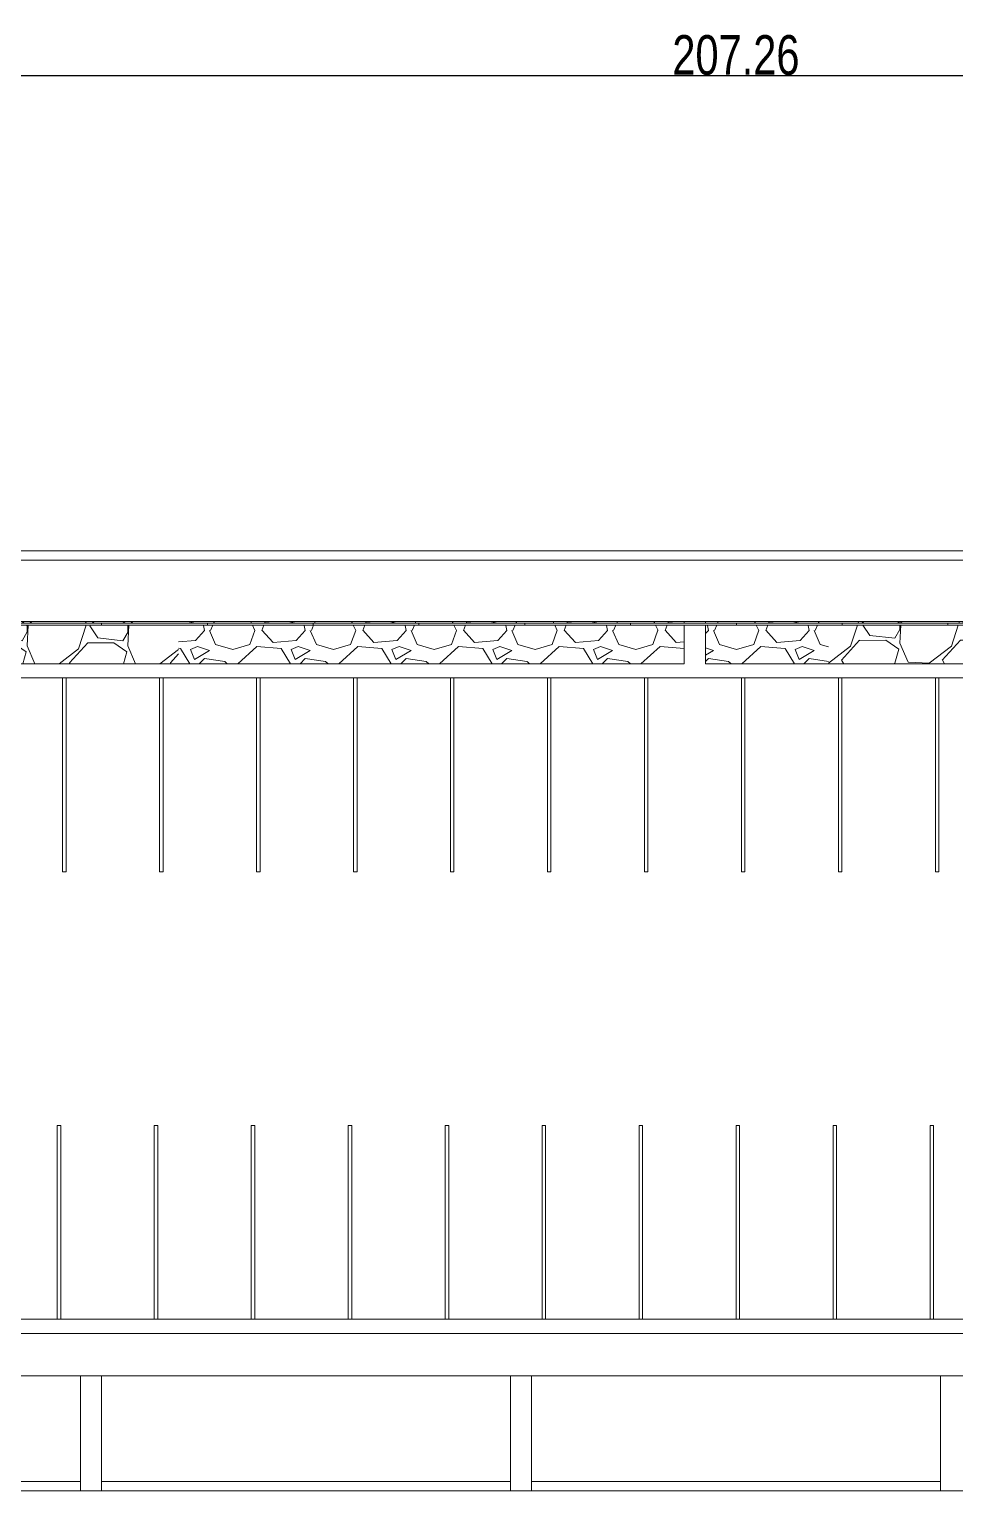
# Model space of a CAD drawing. Header units: metres. Extents: x -55 to 263, y -124 to 62.
# Drawn here: x 71.4 to 97.64, y 15.48 to 56.94 of the extents above; entities that cross this region are included whole.
import ezdxf

# ---------------------------------------------------------------- set-up
doc = ezdxf.new("R2010")
doc.units = ezdxf.units.M
for name, color, linetype, lineweight in [('0-1', 7, 'Continuous', 5), ('31COTAS', 1, 'Continuous', 5), ('45ESTAC-1', 53, 'Continuous', 5), ('46BANQ-1', 53, 'Continuous', 5), ('46BANQ-2', 254, 'Continuous', 5), ('53BAPS-1', 53, 'Continuous', 5), ('55BARANDAL-1', 53, 'Continuous', 5), ('70LINEA-1', 254, 'Continuous', 5)]:
    doc.layers.add(name, color=color, linetype=linetype, lineweight=lineweight)
doc.styles.add('Arial_1', font='arial.ttf', dxfattribs={"width": 0.75, "height": 1.125})
doc.dimstyles.new('Standard__0_00_', dxfattribs={"dimscale": 0.3048, "dimtxt": 1.147792, "dimasz": 4.724409, "dimexe": 0, "dimexo": 1.476378, "dimgap": 0, "dimtad": 1, "dimrnd": 0.01, "dimzin": 0, "dimdsep": 46, "dimtxsty": 'Arial_1', "dimblk1": 'DOTSMALL', "dimblk2": 'DOTSMALL', "dimsah": 1, "dimcen": 0.09, "dimazin": 0, "dimtfac": 1, "dimtdec": 4, "dimtix": 1, "dimtmove": 0, "dimatfit": 3, "dimfxl": 1, "dimtvp": 1, "dimtolj": 1, "dimtzin": 0, "dimarcsym": 2})

# ---------------------------------------------------------------- blocks, each defined once
blk = doc.blocks.new('FP_15-A1 _ A250')
at = {"layer": '70LINEA-1'}
for p, q in [((54.057, 39.594), (54.2, 39.849)), ((54.117, 40.09), (54.059, 40.141)), ((54.2, 40.018), (54.176, 40.04)), ((54.228, 40.04), (54.2, 39.452)), ((54.2, 39.849), (54.2, 40.019)), ((54.332, 40.141), (54.276, 40.09)), ((55.657, 39.367), (55.874, 40.04)), ((55.877, 40.09), (55.846, 40.141)), ((55.971, 40.019), (56.2, 39.679)), ((55.993, 40.04), (55.972, 40.019)), ((56.095, 40.141), (56.044, 40.09)), ((56.915, 39.594), (57.058, 39.849)), ((56.975, 40.09), (56.916, 40.141)), ((57.058, 40.018), (57.033, 40.04)), ((57.085, 40.04), (57.057, 39.452)), ((57.057, 39.849), (57.057, 40.019)), ((57.19, 40.141), (57.134, 40.09)), ((58.515, 39.367), (58.732, 40.04)), ((58.735, 40.09), (58.703, 40.141)), ((58.85, 40.04), (58.829, 40.019)), ((58.829, 40.019), (59.058, 39.679)), ((58.953, 40.141), (58.901, 40.09)), ((59.772, 39.593), (59.915, 39.849)), ((59.832, 40.09), (59.773, 40.141)), ((59.915, 40.018), (59.891, 40.04)), ((59.943, 40.04), (59.915, 39.452)), ((59.915, 39.848), (59.915, 40.019)), ((60.048, 40.141), (59.992, 40.09)), ((61.372, 39.366), (61.589, 40.04)), ((61.592, 40.09), (61.561, 40.141)), ((61.686, 40.019), (61.915, 39.678)), ((61.708, 40.04), (61.687, 40.018)), ((61.81, 40.141), (61.759, 40.09)), ((62.63, 39.593), (62.773, 39.848)), ((62.689, 40.09), (62.631, 40.141)), ((62.773, 40.018), (62.748, 40.04)), ((62.8, 40.04), (62.772, 39.452)), ((62.772, 39.848), (62.772, 40.018)), ((62.905, 40.141), (62.849, 40.09)), ((64.23, 39.366), (64.447, 40.04)), ((64.45, 40.09), (64.418, 40.141)), ((64.566, 40.04), (64.544, 40.018)), ((64.544, 40.018), (64.773, 39.678)), ((64.668, 40.141), (64.617, 40.09)), ((65.487, 39.593), (65.63, 39.848)), ((65.547, 40.09), (65.488, 40.141)), ((65.63, 40.018), (65.605, 40.04)), ((65.658, 40.04), (65.63, 39.451)), ((65.63, 39.848), (65.63, 40.018)), ((65.763, 40.141), (65.707, 40.09)), ((67.087, 39.366), (67.305, 40.04)), ((67.307, 40.09), (67.276, 40.141)), ((67.401, 40.018), (67.63, 39.678)), ((67.423, 40.04), (67.402, 40.018)), ((67.526, 40.141), (67.475, 40.09)), ((68.404, 40.09), (68.345, 40.141)), ((68.345, 39.593), (68.488, 39.848)), ((68.488, 40.017), (68.462, 40.04)), ((68.515, 40.04), (68.487, 39.451)), ((68.487, 39.848), (68.487, 40.018)), ((68.621, 40.141), (68.565, 40.09)), ((69.945, 39.366), (70.162, 40.04)), ((70.164, 40.09), (70.133, 40.141)), ((70.281, 40.04), (70.259, 40.018)), ((70.259, 40.018), (70.488, 39.678)), ((70.383, 40.141), (70.332, 40.09)), ((71.202, 39.593), (71.345, 39.848)), ((71.261, 40.09), (71.203, 40.141)), ((71.345, 40.017), (71.32, 40.04)), ((71.373, 40.04), (71.345, 39.451)), ((71.345, 39.848), (71.345, 40.018)), ((71.479, 40.141), (71.422, 40.09)), ((72.802, 39.366), (73.02, 40.04)), ((73.022, 40.09), (72.99, 40.141)), ((73.116, 40.018), (73.345, 39.678)), ((73.139, 40.04), (73.117, 40.018)), ((73.242, 40.142), (73.19, 40.09)), ((74.118, 40.09), (74.059, 40.142)), ((74.06, 39.592), (74.203, 39.848)), ((74.203, 40.017), (74.177, 40.04)), ((74.23, 40.04), (74.202, 39.451)), ((74.202, 39.847), (74.202, 40.018)), ((74.337, 40.142), (74.28, 40.09)), ((54.021, 39.598), (54.057, 39.594)), ((54.2, 39.453), (54.416, 38.942)), ((55.4, 38.97), (55.914, 39.537)), ((55.914, 39.537), (56.657, 39.537)), ((56.2, 39.679), (56.915, 39.593)), ((56.657, 39.537), (57.029, 39.282)), ((57.057, 39.453), (57.274, 38.942)), ((58.258, 38.97), (58.772, 39.537)), ((58.772, 39.537), (59.515, 39.537)), ((59.058, 39.678), (59.772, 39.593)), ((59.515, 39.537), (59.886, 39.282)), ((59.914, 39.452), (60.131, 38.942)), ((61.115, 38.97), (61.629, 39.537)), ((61.629, 39.537), (62.372, 39.537)), ((61.915, 39.678), (62.63, 39.593)), ((62.372, 39.537), (62.744, 39.282)), ((62.772, 39.452), (62.989, 38.942)), ((63.973, 38.97), (64.487, 39.537)), ((64.487, 39.536), (65.23, 39.536)), ((64.773, 39.678), (65.487, 39.593)), ((65.23, 39.537), (65.601, 39.282)), ((65.629, 39.452), (65.846, 38.941)), ((66.83, 38.969), (67.344, 39.536)), ((67.344, 39.536), (68.087, 39.536)), ((67.63, 39.678), (68.345, 39.593)), ((68.087, 39.537), (68.459, 39.282)), ((68.487, 39.452), (68.704, 38.941)), ((69.688, 38.969), (70.202, 39.536)), ((70.202, 39.536), (70.945, 39.536)), ((70.488, 39.678), (71.202, 39.592)), ((70.945, 39.537), (71.316, 39.281)), ((71.344, 39.452), (71.561, 38.941)), ((72.545, 38.969), (73.059, 39.536)), ((73.059, 39.536), (73.802, 39.536)), ((73.345, 39.677), (74.06, 39.592)), ((73.802, 39.536), (74.174, 39.281)), ((74.202, 39.452), (74.419, 38.941)), ((54.021, 39.386), (54.171, 39.282)), ((54.172, 39.282), (54.074, 38.942)), ((55.103, 38.942), (55.657, 39.367)), ((57.029, 39.282), (56.931, 38.942)), ((57.961, 38.942), (58.515, 39.367)), ((59.887, 39.282), (59.789, 38.942)), ((60.818, 38.942), (61.372, 39.366)), ((62.744, 39.281), (62.646, 38.942)), ((63.676, 38.941), (64.23, 39.366)), ((65.602, 39.281), (65.504, 38.941)), ((66.533, 38.941), (67.087, 39.366)), ((68.459, 39.281), (68.361, 38.941)), ((69.391, 38.941), (69.945, 39.366)), ((71.317, 39.281), (71.219, 38.941)), ((72.248, 38.941), (72.802, 39.365)), ((74.174, 39.281), (74.076, 38.941)), ((75.106, 38.941), (75.631, 39.343)), ((75.403, 38.969), (75.631, 39.221)), ((55.417, 38.942), (55.401, 38.97)), ((58.275, 38.942), (58.258, 38.97)), ((61.132, 38.942), (61.116, 38.97)), ((63.99, 38.941), (63.973, 38.969)), ((66.847, 38.941), (66.831, 38.969)), ((69.705, 38.941), (69.688, 38.969)), ((72.562, 38.941), (72.546, 38.969)), ((75.42, 38.941), (75.403, 38.969))]:
    blk.add_line(p, q, dxfattribs=at)
blk = doc.blocks.new('FP_16-A1 _ A250')
at = {"layer": '70LINEA-1'}
for p, q in [((76.104, 40.09), (75.898, 40.142)), ((76.372, 39.888), (76.115, 39.603)), ((76.343, 40.031), (76.308, 40.04)), ((76.372, 39.888), (76.343, 40.03)), ((76.514, 39.888), (76.686, 39.489)), ((76.543, 39.888), (76.608, 40.04)), ((76.63, 40.09), (76.652, 40.142)), ((77.658, 39.489), (77.8, 39.888)), ((77.683, 40.142), (77.707, 40.09)), ((77.73, 40.04), (77.801, 39.888)), ((78.315, 39.547), (78, 39.889)), ((78.001, 39.888), (78.057, 40.04)), ((78.076, 40.09), (78.086, 40.116)), ((78.334, 40.142), (78.086, 40.116)), ((78.962, 40.09), (78.755, 40.142)), ((79.229, 39.888), (78.972, 39.603)), ((79.201, 40.031), (79.165, 40.04)), ((79.229, 39.888), (79.201, 40.03)), ((79.372, 39.888), (79.543, 39.489)), ((79.401, 39.888), (79.466, 40.04)), ((79.487, 40.09), (79.51, 40.142)), ((80.515, 39.489), (80.658, 39.888)), ((80.541, 40.142), (80.564, 40.09)), ((80.588, 40.04), (80.658, 39.888)), ((80.858, 39.888), (80.915, 40.04)), ((81.172, 39.547), (80.858, 39.889)), ((80.934, 40.09), (80.944, 40.116)), ((81.191, 40.142), (80.944, 40.116)), ((81.819, 40.09), (81.613, 40.142)), ((82.087, 39.888), (81.83, 39.603)), ((82.058, 40.031), (82.023, 40.04)), ((82.087, 39.888), (82.058, 40.03)), ((82.229, 39.888), (82.401, 39.489)), ((82.258, 39.888), (82.323, 40.04)), ((82.345, 40.09), (82.367, 40.142)), ((83.373, 39.489), (83.515, 39.888)), ((83.398, 40.142), (83.422, 40.09)), ((83.445, 40.04), (83.516, 39.888)), ((83.715, 39.888), (83.772, 40.04)), ((84.03, 39.547), (83.715, 39.889)), ((83.791, 40.09), (83.801, 40.116)), ((84.049, 40.142), (83.801, 40.116)), ((84.677, 40.09), (84.47, 40.142)), ((84.944, 39.888), (84.687, 39.603)), ((84.916, 40.031), (84.881, 40.04)), ((84.944, 39.888), (84.916, 40.03)), ((85.087, 39.888), (85.258, 39.489)), ((85.116, 39.888), (85.181, 40.04)), ((85.202, 40.09), (85.225, 40.142)), ((86.23, 39.489), (86.373, 39.889)), ((86.256, 40.142), (86.279, 40.09)), ((86.303, 40.04), (86.373, 39.888)), ((86.573, 39.888), (86.63, 40.04)), ((86.887, 39.547), (86.573, 39.889)), ((86.649, 40.09), (86.659, 40.116)), ((86.906, 40.142), (86.659, 40.116)), ((87.534, 40.09), (87.328, 40.142)), ((87.802, 39.888), (87.545, 39.603)), ((87.773, 40.031), (87.738, 40.04)), ((87.802, 39.888), (87.773, 40.03)), ((87.944, 39.888), (88.116, 39.489)), ((87.973, 39.888), (88.038, 40.04)), ((88.06, 40.09), (88.082, 40.142)), ((89.088, 39.489), (89.23, 39.889)), ((89.113, 40.142), (89.137, 40.09)), ((89.16, 40.04), (89.231, 39.888)), ((89.43, 39.888), (89.487, 40.04)), ((89.745, 39.547), (89.43, 39.889)), ((89.506, 40.09), (89.516, 40.116)), ((89.764, 40.142), (89.516, 40.116)), ((90.659, 39.888), (90.576, 39.796)), ((90.631, 40.031), (90.596, 40.04)), ((90.659, 39.888), (90.631, 40.03)), ((90.802, 39.888), (90.973, 39.489)), ((90.83, 39.888), (90.896, 40.04)), ((90.917, 40.09), (90.94, 40.142)), ((91.945, 39.489), (92.088, 39.889)), ((91.971, 40.142), (91.994, 40.09)), ((92.018, 40.04), (92.088, 39.888)), ((92.288, 39.888), (92.345, 40.04)), ((92.602, 39.547), (92.288, 39.889)), ((92.364, 40.09), (92.374, 40.116)), ((92.621, 40.142), (92.374, 40.116)), ((93.25, 40.09), (93.043, 40.142)), ((93.517, 39.888), (93.26, 39.603)), ((93.488, 40.031), (93.453, 40.04)), ((93.517, 39.888), (93.488, 40.03)), ((93.659, 39.888), (93.831, 39.489)), ((93.688, 39.888), (93.753, 40.04)), ((93.775, 40.09), (93.797, 40.142)), ((76.115, 39.603), (75.631, 39.561)), ((76.172, 39.432), (75.972, 39.346)), ((76.515, 39.318), (76.172, 39.432)), ((76.686, 39.489), (77.172, 39.346)), ((77.172, 39.346), (77.658, 39.489)), ((77.858, 39.432), (77.319, 38.941)), ((78.544, 39.375), (77.858, 39.432)), ((78.972, 39.603), (78.315, 39.546)), ((79.029, 39.432), (78.829, 39.346)), ((79.372, 39.318), (79.029, 39.432)), ((79.544, 39.489), (80.029, 39.346)), ((80.03, 39.346), (80.515, 39.489)), ((80.715, 39.432), (80.176, 38.941)), ((81.401, 39.375), (80.715, 39.432)), ((81.83, 39.603), (81.172, 39.546)), ((81.887, 39.432), (81.687, 39.346)), ((82.23, 39.318), (81.887, 39.432)), ((82.401, 39.489), (82.887, 39.346)), ((82.887, 39.346), (83.373, 39.489)), ((83.573, 39.432), (83.033, 38.941)), ((84.259, 39.375), (83.573, 39.432)), ((84.687, 39.603), (84.03, 39.546)), ((84.744, 39.432), (84.544, 39.347)), ((85.087, 39.318), (84.744, 39.432)), ((85.258, 39.489), (85.744, 39.346)), ((85.745, 39.346), (86.23, 39.489)), ((86.43, 39.432), (85.891, 38.941)), ((87.116, 39.375), (86.43, 39.432)), ((87.545, 39.603), (86.887, 39.546)), ((87.602, 39.432), (87.402, 39.347)), ((87.945, 39.318), (87.602, 39.432)), ((88.116, 39.489), (88.602, 39.346)), ((88.602, 39.346), (89.088, 39.489)), ((89.288, 39.432), (88.748, 38.941)), ((89.974, 39.375), (89.288, 39.432)), ((89.976, 39.566), (89.745, 39.546)), ((90.973, 39.489), (91.459, 39.346)), ((91.46, 39.346), (91.945, 39.489)), ((92.145, 39.432), (91.606, 38.941)), ((92.831, 39.375), (92.145, 39.432)), ((93.26, 39.603), (92.602, 39.546)), ((93.317, 39.432), (93.117, 39.347)), ((93.66, 39.318), (93.317, 39.432)), ((93.831, 39.489), (94.061, 39.421)), ((75.686, 39.375), (75.631, 39.379)), ((75.953, 38.941), (75.687, 39.375)), ((75.972, 39.346), (76.086, 39.061)), ((76.086, 39.061), (76.515, 39.318)), ((76.372, 39.09), (76.222, 38.941)), ((76.944, 39.004), (76.372, 39.09)), ((77.016, 38.941), (76.944, 39.004)), ((78.811, 38.941), (78.544, 39.375)), ((78.829, 39.346), (78.944, 39.061)), ((78.944, 39.061), (79.372, 39.318)), ((79.229, 39.09), (79.08, 38.941)), ((79.801, 39.004), (79.23, 39.09)), ((79.874, 38.941), (79.802, 39.004)), ((81.668, 38.941), (81.402, 39.375)), ((81.687, 39.346), (81.801, 39.061)), ((81.801, 39.061), (82.23, 39.318)), ((82.087, 39.09), (81.937, 38.941)), ((82.659, 39.004), (82.087, 39.09)), ((82.731, 38.941), (82.659, 39.004)), ((84.526, 38.941), (84.259, 39.375)), ((84.544, 39.346), (84.659, 39.061)), ((84.659, 39.061), (85.087, 39.318)), ((84.944, 39.09), (84.795, 38.941)), ((85.516, 39.004), (84.945, 39.09)), ((85.589, 38.941), (85.517, 39.004)), ((87.383, 38.941), (87.117, 39.375)), ((87.402, 39.347), (87.516, 39.061)), ((87.516, 39.061), (87.945, 39.318)), ((87.802, 39.09), (87.652, 38.941)), ((88.374, 39.005), (87.802, 39.09)), ((88.446, 38.941), (88.374, 39.004)), ((89.976, 39.373), (89.974, 39.375)), ((90.802, 39.318), (90.576, 39.393)), ((90.576, 39.183), (90.802, 39.318)), ((90.659, 39.09), (90.576, 39.007)), ((91.231, 39.005), (90.66, 39.09)), ((91.304, 38.941), (91.232, 39.004)), ((93.098, 38.941), (92.832, 39.375)), ((93.117, 39.347), (93.231, 39.061)), ((93.231, 39.062), (93.66, 39.318)), ((93.517, 39.09), (93.367, 38.941)), ((94.061, 39.009), (93.517, 39.09))]:
    blk.add_line(p, q, dxfattribs=at)
blk = doc.blocks.new('FP_17-A1 _ A250')
at = {"layer": '70LINEA-1'}
for p, q in [((94.691, 39.436), (94.887, 40.04)), ((94.904, 40.09), (94.92, 40.14)), ((94.921, 40.141), (94.92, 40.142)), ((95.064, 40.142), (95.012, 40.09)), ((95.036, 40.04), (95.234, 39.746)), ((95.949, 39.662), (96.092, 39.916)), ((96.084, 40.09), (96.024, 40.142)), ((96.116, 40.04), (96.091, 39.521)), ((96.091, 39.915), (96.091, 40.04)), ((96.12, 40.113), (96.119, 40.09)), ((96.153, 40.142), (96.12, 40.113)), ((97.549, 39.436), (97.744, 40.04)), ((97.761, 40.09), (97.777, 40.141)), ((97.92, 40.141), (97.869, 40.09)), ((97.893, 40.04), (98.092, 39.747)), ((98.807, 39.662), (98.949, 39.916)), ((98.942, 40.09), (98.883, 40.141)), ((98.974, 40.04), (98.949, 39.522)), ((98.949, 39.916), (98.949, 40.04)), ((98.977, 40.113), (98.976, 40.09)), ((99.009, 40.141), (98.977, 40.113)), ((100.406, 39.437), (100.602, 40.04)), ((100.618, 40.09), (100.635, 40.141)), ((100.778, 40.141), (100.726, 40.09)), ((100.751, 40.04), (100.949, 39.747)), ((101.664, 39.663), (101.807, 39.916)), ((101.8, 40.09), (101.741, 40.141)), ((101.831, 40.04), (101.806, 39.522)), ((101.806, 39.916), (101.806, 40.04)), ((101.835, 40.114), (101.834, 40.09)), ((101.866, 40.141), (101.835, 40.113)), ((103.264, 39.437), (103.459, 40.04)), ((103.476, 40.09), (103.492, 40.141)), ((103.635, 40.141), (103.583, 40.09)), ((103.609, 40.04), (103.807, 39.748)), ((104.522, 39.663), (104.664, 39.917)), ((104.658, 40.09), (104.599, 40.141)), ((104.689, 40.04), (104.664, 39.522)), ((104.664, 39.916), (104.664, 40.04)), ((104.692, 40.114), (104.691, 40.09)), ((104.723, 40.141), (104.692, 40.114)), ((106.121, 39.437), (106.317, 40.04)), ((106.333, 40.09), (106.35, 40.141)), ((106.492, 40.141), (106.44, 40.09)), ((106.467, 40.04), (106.664, 39.748)), ((107.379, 39.663), (107.522, 39.917)), ((107.516, 40.09), (107.457, 40.141)), ((107.546, 40.04), (107.521, 39.523)), ((107.521, 39.917), (107.521, 40.04)), ((107.55, 40.114), (107.548, 40.09)), ((107.58, 40.141), (107.55, 40.114)), ((108.979, 39.438), (109.174, 40.04)), ((109.19, 40.09), (109.207, 40.141)), ((109.349, 40.141), (109.297, 40.09)), ((109.324, 40.04), (109.522, 39.748)), ((110.237, 39.664), (110.379, 39.917)), ((110.374, 40.09), (110.315, 40.141)), ((110.403, 40.04), (110.379, 39.523)), ((110.379, 39.917), (110.379, 40.04)), ((110.407, 40.115), (110.406, 40.09)), ((110.437, 40.141), (110.407, 40.114)), ((111.836, 39.438), (112.011, 39.978)), ((94.063, 38.957), (94.691, 39.436)), ((94.434, 39.042), (94.948, 39.606)), ((94.949, 39.605), (95.691, 39.606)), ((95.234, 39.746), (95.949, 39.662)), ((95.691, 39.606), (96.063, 39.353)), ((96.091, 39.522), (96.32, 38.987)), ((96.92, 38.957), (97.549, 39.436)), ((97.292, 39.043), (97.806, 39.606)), ((97.806, 39.606), (98.549, 39.606)), ((98.092, 39.747), (98.806, 39.662)), ((98.549, 39.606), (98.92, 39.353)), ((98.948, 39.522), (99.177, 38.987)), ((99.778, 38.957), (100.406, 39.436)), ((100.149, 39.043), (100.663, 39.606)), ((100.663, 39.606), (101.406, 39.606)), ((100.949, 39.747), (101.664, 39.662)), ((101.406, 39.607), (101.778, 39.353)), ((101.806, 39.523), (102.035, 38.988)), ((102.635, 38.958), (103.264, 39.437)), ((103.007, 39.043), (103.521, 39.607)), ((103.521, 39.606), (104.264, 39.607)), ((103.807, 39.747), (104.521, 39.663)), ((104.264, 39.607), (104.635, 39.354)), ((104.663, 39.523), (104.892, 38.988)), ((105.493, 38.958), (106.121, 39.437)), ((105.864, 39.044), (106.378, 39.607)), ((106.378, 39.607), (107.121, 39.607)), ((106.664, 39.748), (107.379, 39.663)), ((107.121, 39.608), (107.493, 39.354)), ((107.521, 39.524), (107.75, 38.988)), ((108.35, 38.958), (108.979, 39.437)), ((108.722, 39.044), (109.236, 39.607)), ((109.236, 39.607), (109.979, 39.607)), ((109.522, 39.748), (110.236, 39.663)), ((109.979, 39.608), (110.35, 39.354)), ((110.378, 39.524), (110.607, 38.989)), ((111.208, 38.959), (111.836, 39.438)), ((111.579, 39.044), (112.011, 39.518)), ((94.495, 38.941), (94.435, 39.042)), ((96.063, 39.352), (95.949, 38.958)), ((96.32, 38.986), (96.92, 38.958)), ((97.352, 38.941), (97.293, 39.042)), ((98.921, 39.352), (98.807, 38.958)), ((99.178, 38.986), (99.778, 38.958)), ((100.21, 38.942), (100.15, 39.042)), ((101.778, 39.353), (101.664, 38.958)), ((102.035, 38.986), (102.635, 38.958)), ((103.067, 38.942), (103.008, 39.043)), ((104.636, 39.353), (104.522, 38.959)), ((104.893, 38.987), (105.493, 38.959)), ((105.925, 38.942), (105.865, 39.043)), ((107.493, 39.353), (107.379, 38.959)), ((107.75, 38.987), (108.35, 38.959)), ((108.782, 38.943), (108.723, 39.043)), ((110.351, 39.354), (110.237, 38.959)), ((110.608, 38.988), (111.208, 38.959)), ((111.64, 38.943), (111.58, 39.044)), ((94.061, 38.957), (94.063, 38.957)), ((95.949, 38.958), (95.916, 38.941)), ((98.806, 38.958), (98.773, 38.941)), ((101.664, 38.959), (101.631, 38.942)), ((104.521, 38.959), (104.488, 38.942)), ((107.379, 38.959), (107.346, 38.942)), ((110.236, 38.96), (110.203, 38.943))]:
    blk.add_line(p, q, dxfattribs=at)
blk = doc.blocks.new('Parking Lot - Single - Single-V64-A1 _ A250')
at = {"layer": '70LINEA-1'}
for p, q in [((108.195, 38.54), (108.095, 38.54)), ((108.095, 38.54), (108.095, 33.041)), ((110.845, 38.54), (108.195, 38.54)), ((108.195, 33.041), (108.195, 38.54)), ((108.195, 38.54), (108.195, 33.041)), ((108.195, 38.54), (108.195, 38.54)), ((108.095, 33.041), (108.195, 33.041)), ((108.195, 33.041), (108.095, 33.041)), ((108.095, 33.041), (108.095, 33.041)), ((108.195, 33.041), (108.195, 33.041))]:
    blk.add_line(p, q, dxfattribs=at)
blk = doc.blocks.new('Parking Lot - Single - Single-V65-A1 _ A250')
at = {"layer": '70LINEA-1'}
for p, q in [((94.445, 38.54), (94.345, 38.54)), ((94.345, 38.54), (94.345, 33.041)), ((97.095, 38.54), (94.445, 38.54)), ((94.445, 33.041), (94.445, 38.54)), ((94.445, 38.54), (94.445, 35.085)), ((94.445, 38.54), (94.445, 38.54)), ((94.345, 33.041), (94.445, 33.041)), ((94.345, 33.041), (94.345, 33.041)), ((94.445, 33.041), (94.445, 33.041))]:
    blk.add_line(p, q, dxfattribs=at)
blk = doc.blocks.new('Parking Lot - Single - Single-V66-A1 _ A250')
at = {"layer": '70LINEA-1'}
for p, q in [((91.695, 38.54), (91.595, 38.54)), ((91.595, 38.54), (91.595, 33.041)), ((94.345, 38.54), (91.695, 38.54)), ((91.695, 33.041), (91.695, 38.54)), ((91.695, 38.54), (91.695, 37.364)), ((91.695, 38.54), (91.695, 38.54)), ((91.595, 33.041), (91.695, 33.041)), ((91.595, 33.041), (91.595, 33.041)), ((91.695, 33.041), (91.695, 33.041))]:
    blk.add_line(p, q, dxfattribs=at)
blk = doc.blocks.new('Parking Lot - Single - Single-V67-A1 _ A250')
at = {"layer": '70LINEA-1'}
for p, q in [((88.845, 33.041), (88.845, 38.54)), ((88.845, 38.54), (88.846, 38.54)), ((88.946, 38.54), (88.846, 38.54)), ((88.846, 38.54), (88.846, 33.041)), ((90.276, 38.54), (88.946, 38.54)), ((88.946, 33.041), (88.946, 38.54)), ((88.945, 33.041), (88.845, 33.041)), ((88.845, 33.041), (88.846, 33.041)), ((88.846, 33.041), (88.946, 33.041)), ((88.946, 33.041), (88.945, 33.041))]:
    blk.add_line(p, q, dxfattribs=at)
blk = doc.blocks.new('Parking Lot - Single - Single-V68-A1 _ A250')
at = {"layer": '70LINEA-1'}
for p, q in [((86.095, 33.041), (86.095, 38.54)), ((86.095, 38.54), (86.096, 38.54)), ((86.196, 38.54), (86.096, 38.54)), ((86.096, 38.54), (86.096, 33.041)), ((88.846, 38.54), (86.196, 38.54)), ((86.196, 33.041), (86.196, 38.54)), ((86.195, 33.041), (86.095, 33.041)), ((86.095, 33.041), (86.096, 33.041)), ((86.096, 33.041), (86.196, 33.041)), ((86.196, 33.041), (86.195, 33.041))]:
    blk.add_line(p, q, dxfattribs=at)
blk = doc.blocks.new('Parking Lot - Single - Single-V69-A1 _ A250')
at = {"layer": '70LINEA-1'}
for p, q in [((80.596, 33.041), (80.595, 38.54)), ((80.595, 38.54), (80.596, 38.54)), ((80.696, 38.54), (80.596, 38.54)), ((80.596, 38.54), (80.596, 33.041)), ((83.346, 38.54), (80.696, 38.54)), ((80.696, 33.041), (80.696, 38.54)), ((80.596, 33.041), (80.696, 33.041)), ((80.696, 33.041), (80.596, 33.041)), ((80.596, 33.041), (80.596, 33.041)), ((80.696, 33.041), (80.696, 33.041))]:
    blk.add_line(p, q, dxfattribs=at)
blk = doc.blocks.new('Parking Lot - Single - Single-V70-A1 _ A250')
at = {"layer": '70LINEA-1'}
for p, q in [((77.845, 36.632), (77.845, 38.54)), ((77.845, 38.54), (77.846, 38.54)), ((77.946, 38.54), (77.846, 38.54)), ((77.846, 38.54), (77.846, 33.041)), ((80.596, 38.54), (77.946, 38.54)), ((77.946, 33.041), (77.946, 38.54)), ((77.845, 33.041), (77.846, 33.041)), ((77.846, 33.041), (77.946, 33.041)), ((77.946, 33.041), (77.945, 33.041))]:
    blk.add_line(p, q, dxfattribs=at)
blk = doc.blocks.new('Parking Lot - Single - Single-V71-A1 _ A250')
at = {"layer": '70LINEA-1'}
for p, q in [((75.095, 34.377), (75.095, 38.54)), ((75.095, 38.54), (75.096, 38.54)), ((75.196, 38.54), (75.096, 38.54)), ((75.096, 38.54), (75.096, 33.041)), ((77.846, 38.54), (75.196, 38.54)), ((75.196, 33.041), (75.196, 38.54)), ((75.095, 33.041), (75.096, 33.041)), ((75.096, 33.041), (75.196, 33.041)), ((75.196, 33.041), (75.195, 33.041))]:
    blk.add_line(p, q, dxfattribs=at)
blk = doc.blocks.new('Parking Lot - Single - Single-V72-A1 _ A250')
at = {"layer": '70LINEA-1'}
for p, q in [((72.345, 33.041), (72.345, 38.54)), ((72.345, 38.54), (72.346, 38.54)), ((72.446, 38.54), (72.346, 38.54)), ((72.346, 38.54), (72.346, 33.041)), ((75.096, 38.54), (72.446, 38.54)), ((72.446, 33.041), (72.446, 38.54)), ((72.445, 33.041), (72.345, 33.041)), ((72.345, 33.041), (72.346, 33.041)), ((72.346, 33.041), (72.446, 33.041)), ((72.446, 33.041), (72.445, 33.041))]:
    blk.add_line(p, q, dxfattribs=at)
blk = doc.blocks.new('Parking Lot - Single - Single-V73-A1 _ A250')
at = {"layer": '70LINEA-1'}
for p, q in [((69.595, 38.067), (69.595, 38.54)), ((69.595, 38.54), (69.596, 38.54)), ((69.696, 38.54), (69.596, 38.54)), ((69.596, 38.54), (69.596, 33.041)), ((72.346, 38.54), (69.696, 38.54)), ((69.696, 33.041), (69.696, 38.54)), ((69.595, 33.04), (69.596, 33.041)), ((69.596, 33.041), (69.696, 33.041)), ((69.696, 33.041), (69.695, 33.04))]:
    blk.add_line(p, q, dxfattribs=at)
blk = doc.blocks.new('Parking Lot - Single - Single-V205-A1 _ A250')
at = {"layer": '70LINEA-1'}
for p, q in [((72.195, 25.839), (72.195, 20.34)), ((72.295, 25.839), (72.195, 25.839)), ((72.195, 25.839), (72.195, 25.839)), ((72.295, 20.34), (72.295, 25.839)), ((69.495, 20.34), (72.245, 20.34)), ((72.195, 20.34), (72.295, 20.34)), ((72.295, 20.34), (72.195, 20.34)), ((72.195, 20.34), (72.195, 20.34)), ((72.295, 20.34), (72.295, 20.34))]:
    blk.add_line(p, q, dxfattribs=at)
blk = doc.blocks.new('Parking Lot - Single - Single-V206-A1 _ A250')
at = {"layer": '70LINEA-1'}
for p, q in [((80.445, 25.839), (80.445, 20.34)), ((80.545, 25.839), (80.445, 25.839)), ((80.445, 25.839), (80.445, 25.839)), ((80.545, 20.34), (80.545, 25.839)), ((77.745, 20.34), (80.495, 20.34)), ((80.445, 20.34), (80.545, 20.34)), ((80.545, 20.34), (80.445, 20.34)), ((80.445, 20.34), (80.445, 20.34)), ((80.545, 20.34), (80.545, 20.34))]:
    blk.add_line(p, q, dxfattribs=at)
blk = doc.blocks.new('Parking Lot - Single - Single-V207-A1 _ A250')
at = {"layer": '70LINEA-1'}
for p, q in [((91.445, 25.839), (91.445, 20.34)), ((91.545, 25.839), (91.445, 25.839)), ((91.545, 20.34), (91.545, 25.839)), ((90.276, 20.34), (91.495, 20.34)), ((91.445, 20.34), (91.545, 20.34)), ((91.545, 20.34), (91.445, 20.34)), ((91.445, 20.34), (91.445, 20.34)), ((91.545, 20.34), (91.545, 20.34))]:
    blk.add_line(p, q, dxfattribs=at)
blk = doc.blocks.new('Parking Lot - Single - Single-V208-A1 _ A250')
at = {"layer": '70LINEA-1'}
for p, q in [((94.195, 25.839), (94.195, 20.34)), ((94.295, 25.839), (94.195, 25.839)), ((94.295, 20.34), (94.295, 25.839)), ((91.495, 20.34), (94.245, 20.34)), ((94.195, 20.34), (94.295, 20.34)), ((94.295, 20.34), (94.195, 20.34)), ((94.195, 20.34), (94.195, 20.34)), ((94.295, 20.34), (94.295, 20.34))]:
    blk.add_line(p, q, dxfattribs=at)
blk = doc.blocks.new('Railing - Railing-7533586-A1 _ A250')
at = {"layer": '55BARANDAL-1'}
for p, q in [((70.45, 40.09), (73.45, 40.09)), ((73.45, 40.04), (70.45, 40.04)), ((73.45, 40.09), (73.45, 40.04)), ((73.45, 40.04), (73.45, 40.09)), ((73.45, 40.09), (75.631, 40.09)), ((75.631, 40.04), (73.45, 40.04)), ((75.631, 40.09), (76.453, 40.09)), ((76.453, 40.04), (75.631, 40.04)), ((76.453, 40.09), (76.453, 40.04)), ((76.453, 40.04), (76.453, 40.09)), ((76.453, 40.09), (79.453, 40.09)), ((79.453, 40.04), (76.453, 40.04)), ((79.453, 40.09), (79.453, 40.04)), ((79.453, 40.04), (79.453, 40.09)), ((79.453, 40.09), (82.453, 40.09)), ((82.453, 40.04), (79.453, 40.04)), ((82.453, 40.09), (82.453, 40.04)), ((82.453, 40.04), (82.453, 40.09)), ((82.453, 40.09), (85.453, 40.09)), ((85.453, 40.04), (82.453, 40.04)), ((85.453, 40.09), (85.453, 40.04)), ((85.453, 40.04), (85.453, 40.09)), ((85.453, 40.09), (88.453, 40.09)), ((88.453, 40.04), (85.453, 40.04)), ((88.453, 40.09), (88.453, 40.04)), ((88.453, 40.04), (88.453, 40.09)), ((88.453, 40.09), (91.453, 40.09)), ((91.453, 40.04), (88.453, 40.04)), ((91.453, 40.09), (91.453, 40.04)), ((91.453, 40.04), (91.453, 40.09)), ((91.453, 40.09), (94.061, 40.09)), ((94.061, 40.04), (91.453, 40.04)), ((94.061, 40.09), (94.453, 40.09)), ((94.453, 40.04), (94.061, 40.04)), ((94.453, 40.09), (94.453, 40.04)), ((94.453, 40.04), (94.453, 40.09)), ((94.453, 40.09), (97.453, 40.09)), ((97.453, 40.04), (94.453, 40.04)), ((97.453, 40.09), (97.453, 40.04)), ((97.453, 40.04), (97.453, 40.09)), ((97.453, 40.09), (100.453, 40.09)), ((100.453, 40.04), (97.453, 40.04))]:
    blk.add_line(p, q, dxfattribs=at)
blk = doc.blocks.new('22011_AR_rvt-1-A1 _ A250')
at = {"layer": '46BANQ-1'}
for p, q in [((61.26, 18.74), (72.852, 18.74)), ((72.852, 18.74), (72.852, 15.74)), ((73.452, 18.74), (85.044, 18.74)), ((73.452, 15.74), (73.452, 18.74)), ((85.044, 18.74), (85.044, 15.74)), ((85.644, 18.74), (97.236, 18.74)), ((85.644, 15.74), (85.644, 18.74)), ((97.236, 18.74), (97.236, 15.74)), ((61.26, 15.74), (72.852, 15.74)), ((72.852, 15.74), (61.26, 15.74)), ((72.852, 15.74), (72.852, 15.476)), ((73.452, 15.476), (73.452, 15.74)), ((73.452, 15.74), (85.044, 15.74)), ((85.044, 15.74), (73.452, 15.74)), ((85.044, 15.74), (85.044, 15.476)), ((85.644, 15.476), (85.644, 15.74)), ((85.644, 15.74), (97.236, 15.74)), ((97.236, 15.74), (85.644, 15.74)), ((97.236, 15.74), (97.236, 15.476))]:
    blk.add_line(p, q, dxfattribs=at)
at = {"layer": '53BAPS-1'}
blk.add_line((0.339, 15.476), (182.541, 15.476), dxfattribs=at)
at = {"layer": '70LINEA-1'}
for p, q in [((75.631, 42.142), (54.021, 42.142)), ((94.061, 42.142), (75.631, 42.142)), ((112.011, 42.142), (94.061, 42.142)), ((54.021, 41.876), (75.631, 41.876)), ((75.631, 41.876), (94.061, 41.876)), ((94.061, 41.876), (112.011, 41.876)), ((75.631, 40.141), (54.021, 40.141)), ((89.939, 40.141), (75.631, 40.141)), ((75.631, 40.141), (89.939, 40.141)), ((89.939, 40.141), (89.976, 40.141)), ((94.061, 40.141), (89.976, 40.141)), ((89.976, 40.09), (89.976, 40.141)), ((90.576, 40.141), (94.061, 40.141)), ((90.576, 40.141), (90.576, 40.09)), ((112.011, 40.141), (94.061, 40.141)), ((75.631, 38.94), (54.021, 38.94)), ((89.976, 38.94), (75.631, 38.94)), ((94.061, 38.94), (90.576, 38.94)), ((112.011, 38.94), (94.061, 38.94)), ((70.172, 38.54), (72.346, 38.54)), ((72.446, 38.54), (75.096, 38.54)), ((75.196, 38.54), (77.846, 38.54)), ((77.946, 38.54), (80.172, 38.54)), ((80.172, 38.54), (80.596, 38.54)), ((80.696, 38.54), (83.346, 38.54)), ((83.446, 38.54), (86.096, 38.54)), ((86.196, 38.54), (88.846, 38.54)), ((88.946, 38.54), (90.276, 38.54)), ((90.276, 38.54), (91.595, 38.54)), ((91.695, 38.54), (94.345, 38.54)), ((94.445, 38.54), (97.095, 38.54)), ((97.195, 38.54), (99.845, 38.54)), ((80.172, 20.34), (70.172, 20.34)), ((90.276, 20.34), (80.172, 20.34)), ((100.172, 20.34), (90.276, 20.34)), ((28.345, 19.94), (90.276, 19.94)), ((90.276, 19.94), (168.195, 19.94)), ((73.452, 18.74), (72.852, 18.74)), ((85.644, 18.74), (85.044, 18.74)), ((124.041, 18.74), (97.236, 18.74))]:
    blk.add_line(p, q, dxfattribs=at)
at = {"layer": '70LINEA-1', "flags": 128}
for points in [[(89.976, 38.94), (89.976, 39.049), (89.976, 39.158), (89.976, 39.268), (89.976, 39.377), (89.976, 39.486), (89.976, 39.595), (89.976, 39.704), (89.976, 39.814), (89.976, 39.923), (89.976, 40.032), (89.976, 40.04)], [(90.576, 40.04), (90.576, 40.032), (90.576, 39.923), (90.576, 39.814), (90.576, 39.704), (90.576, 39.595), (90.576, 39.486), (90.576, 39.377), (90.576, 39.268), (90.576, 39.158), (90.576, 39.049), (90.576, 38.94)]]:
    blk.add_lwpolyline(points, dxfattribs=at)
at = {"layer": '45ESTAC-1'}
for name, p in [('Parking Lot - Single - Single-V73-A1 _ A250', (0, 0)), ('Parking Lot - Single - Single-V72-A1 _ A250', (0, 0)), ('Parking Lot - Single - Single-V71-A1 _ A250', (0, 0)), ('Parking Lot - Single - Single-V70-A1 _ A250', (0, 0)), ('Parking Lot - Single - Single-V69-A1 _ A250', (0, 0)), ('Parking Lot - Single - Single-V68-A1 _ A250', (-2.75, 0)), ('Parking Lot - Single - Single-V68-A1 _ A250', (0, 0)), ('Parking Lot - Single - Single-V67-A1 _ A250', (0, 0)), ('Parking Lot - Single - Single-V66-A1 _ A250', (0, 0)), ('Parking Lot - Single - Single-V65-A1 _ A250', (0, 0)), ('Parking Lot - Single - Single-V64-A1 _ A250', (-11, 0)), ('Parking Lot - Single - Single-V205-A1 _ A250', (0, 0)), ('Parking Lot - Single - Single-V205-A1 _ A250', (2.75, 0)), ('Parking Lot - Single - Single-V205-A1 _ A250', (5.5, 0)), ('Parking Lot - Single - Single-V206-A1 _ A250', (0, 0)), ('Parking Lot - Single - Single-V206-A1 _ A250', (2.75, 0)), ('Parking Lot - Single - Single-V206-A1 _ A250', (5.5, 0)), ('Parking Lot - Single - Single-V206-A1 _ A250', (8.25, 0)), ('Parking Lot - Single - Single-V207-A1 _ A250', (0, 0)), ('Parking Lot - Single - Single-V208-A1 _ A250', (0, 0)), ('Parking Lot - Single - Single-V208-A1 _ A250', (2.75, 0)), ('Parking Lot - Single - Single-V208-A1 _ A250', (5.5, 0))]:
    blk.add_blockref(name, p, dxfattribs=at)
at = {"layer": '46BANQ-2'}
for name in ['FP_15-A1 _ A250', 'FP_16-A1 _ A250', 'FP_17-A1 _ A250']:
    blk.add_blockref(name, (0, 0), dxfattribs=at)
at = {"layer": '55BARANDAL-1'}
blk.add_blockref('Railing - Railing-7533586-A1 _ A250', (0, 0), dxfattribs=at)
blk = doc.blocks.new('_DotSmall')
at = {"color": 0, "linetype": 'ByBlock', "const_width": 0.5}
blk.add_lwpolyline([(-0.0625, 0, 1), (0.0625, 0, 1)], format="xyb", close=True, dxfattribs=at)
blk = doc.blocks.new('DIMBLOCK2-A1 _ A250')
at = {"layer": '31COTAS', "color": 0, "lineweight": -2, "transparency": 16777216}
for p, q in [((-12.192, 55.436), (-12.192, 55.631)), ((-12.192, 55.631), (195.072, 55.631)), ((195.072, 55.436), (195.072, 55.631))]:
    blk.add_line(p, q, dxfattribs=at)
at = {"layer": 'Defpoints', "color": 0, "transparency": 16777216}
for p in [(-12.192, 55.886), (195.072, 55.886), (195.072, 55.631)]:
    blk.add_point(p, dxfattribs=at)
at = {"layer": '31COTAS', "color": 0, "lineweight": -2, "transparency": 16777216, "xscale": 1.439999999999999, "yscale": 1.439999999999999, "zscale": 1.439999999999999, "rotation": 180}
blk.add_blockref('_DotSmall', (-12.192, 55.631), dxfattribs=at)
at = {"layer": '31COTAS', "color": 0, "lineweight": -2, "transparency": 16777216, "xscale": 1.439999999999999, "yscale": 1.439999999999999, "zscale": 1.439999999999999}
blk.add_blockref('_DotSmall', (195.072, 55.631), dxfattribs=at)
at = {"layer": '31COTAS', "color": 0, "transparency": 16777216, "insert": (91.44, 56.206), "char_height": 1.125, "width": 4.19562, "attachment_point": 5, "style": 'Arial_1'}
blk.add_mtext('\\A1;207.26', dxfattribs=at)

msp = doc.modelspace()

# ---------------------------------------------------------------- block references
at = {"layer": '0-1'}
msp.add_blockref('22011_AR_rvt-1-A1 _ A250', (0, 0), dxfattribs=at)

# ---------------------------------------------------------------- dimensions: what is measured, and where the dimension line sits
at = {"layer": '31COTAS'}
dim = msp.add_linear_dim(base=(195.072, 55.631), p1=(-12.192, 55.886), p2=(195.072, 55.886), dimstyle='Standard__0_00_', override={"dimpost": '<>', "dimfxl": 207.264}, dxfattribs=at)
dim.commit()
dim.dimension.update_dxf_attribs({"geometry": 'DIMBLOCK2-A1 _ A250', "text_midpoint": (91.44, 56.206)})

doc.saveas('drawing.dxf')
